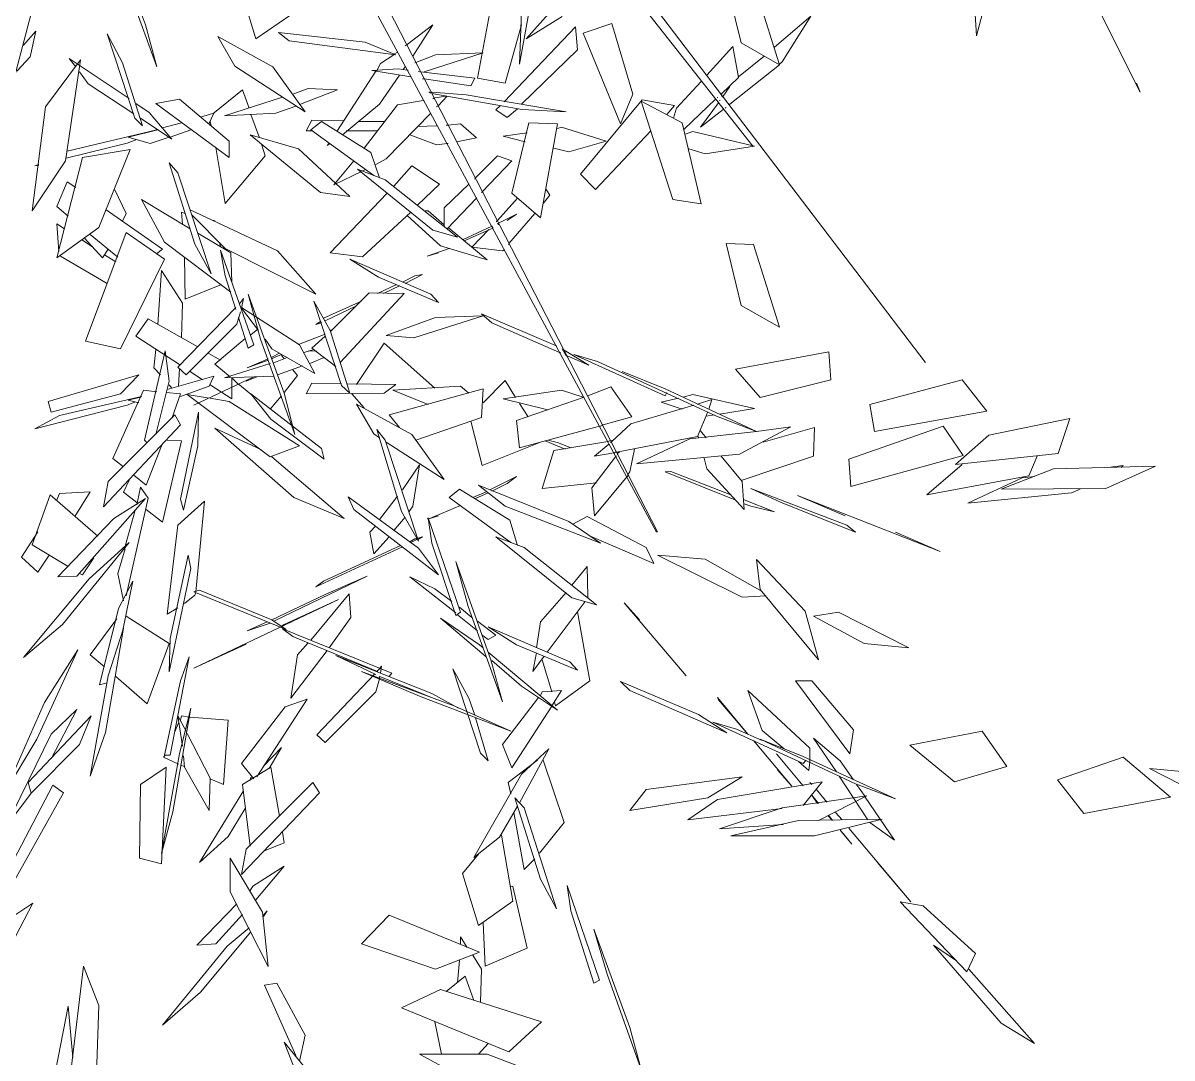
# Model space of a CAD drawing. Header units: metres. Extents: x 42 to 199, y -121 to 268.
# Drawn here: x 92.383 to 92.888, y -51.677 to -51.223 of the extents above; entities that cross this region are included whole.
import ezdxf

# ---------------------------------------------------------------- set-up
doc = ezdxf.new("R2010")
doc.units = ezdxf.units.M
doc.header["$LTSCALE"] = 0.3
doc.layers.get('0').update_dxf_attribs({"color": 8})
doc.layers.add('A-LANDSCAPE', color=8, linetype='Continuous', lineweight=5)
doc.layers.add('DA HOUSE ARCH LAYOUT', color=8, linetype='Continuous', lineweight=9)

# ---------------------------------------------------------------- blocks, each defined once
blk = doc.blocks.new('02PTRX29')
at = {"color": 8, "linetype": 'Continuous', "transparency": 33554572}
for p, q in [((-0.16889, -0.31994), (-0.08179, -0.1508)), ((-0.07704, -0.15016), (-0.1687, -0.32006)), ((-0.23132, -0.20115), (-0.23246, -0.22113)), ((-0.0668, -0.21898), (-0.05958, -0.19937)), ((-0.16116, -0.20596), (-0.22221, -0.28616)), ((-0.15978, -0.20747), (-0.18786, -0.24315)), ((-0.1427, -0.22177), (-0.15655, -0.20621)), ((-0.13302, -0.22961), (-0.1372, -0.20734)), ((-0.06224, -0.20836), (-0.06907, -0.22733)), ((-0.23246, -0.22113), (-0.23549, -0.20975)), ((-0.19318, -0.22695), (-0.18805, -0.21038)), ((-0.18255, -0.21013), (-0.18559, -0.22253)), ((-0.08881, -0.22177), (-0.08577, -0.21152)), ((-0.26509, -0.23239), (-0.25637, -0.21506)), ((-0.14384, -0.21329), (-0.14137, -0.22683)), ((-0.19944, -0.21721), (-0.19223, -0.22341)), ((-0.19944, -0.21721), (-0.19374, -0.22632)), ((-0.14991, -0.21734), (-0.1427, -0.22177)), ((-0.14137, -0.22683), (-0.14175, -0.21633)), ((-0.09583, -0.21696), (-0.08881, -0.22177)), ((-0.04402, -0.21671), (-0.04061, -0.22986)), ((-0.16395, -0.23277), (-0.15978, -0.21873)), ((-0.15978, -0.21873), (-0.15409, -0.22063)), ((-0.15257, -0.21936), (-0.15295, -0.22392)), ((-0.13834, -0.23429), (-0.15257, -0.21936)), ((-0.13852, -0.23062), (-0.14175, -0.21898)), ((-0.1241, -0.21898), (-0.11898, -0.2229)), ((-0.12012, -0.22518), (-0.1241, -0.21898)), ((-0.06907, -0.22733), (-0.0668, -0.21898)), ((-0.15409, -0.22063), (-0.16149, -0.23872)), ((-0.1167, -0.22493), (-0.09545, -0.22215)), ((-0.11063, -0.2224), (-0.09336, -0.2205)), ((-0.09336, -0.2205), (-0.09545, -0.22215)), ((-0.09222, -0.22733), (-0.08122, -0.22126)), ((-0.08463, -0.22721), (-0.08122, -0.22126)), ((-0.06471, -0.23758), (-0.05921, -0.22075)), ((-0.06224, -0.22657), (-0.05921, -0.22075)), ((-0.04251, -0.22303), (-0.04497, -0.22025)), ((-0.04497, -0.22025), (-0.04383, -0.22531)), ((-0.18559, -0.22253), (-0.19318, -0.22695)), ((-0.18388, -0.22328), (-0.18502, -0.22948)), ((-0.17875, -0.22898), (-0.18388, -0.22328)), ((-0.15295, -0.22392), (-0.14175, -0.2348)), ((-0.11898, -0.2229), (-0.11879, -0.22303)), ((-0.11879, -0.22303), (-0.1186, -0.22316)), ((-0.11708, -0.2243), (-0.11708, -0.2243)), ((-0.11708, -0.2243), (-0.11708, -0.22442)), ((-0.11708, -0.22442), (-0.11632, -0.2248)), ((-0.1167, -0.22493), (-0.11063, -0.2224)), ((-0.19374, -0.22632), (-0.19318, -0.22683)), ((-0.18502, -0.22936), (-0.19014, -0.22518)), ((-0.1224, -0.22834), (-0.13416, -0.22455)), ((-0.13416, -0.22455), (-0.12467, -0.22493)), ((-0.12467, -0.22493), (-0.12069, -0.22645)), ((-0.12069, -0.22645), (-0.1205, -0.22657)), ((-0.1205, -0.22657), (-0.1205, -0.22657)), ((-0.11993, -0.22543), (-0.11993, -0.22543)), ((-0.11632, -0.2248), (-0.11632, -0.22493)), ((-0.11632, -0.22493), (-0.11367, -0.2267)), ((-0.11367, -0.2267), (-0.11291, -0.22809)), ((-0.06623, -0.2391), (-0.06224, -0.22657)), ((-0.05161, -0.22569), (-0.06357, -0.23366)), ((-0.04687, -0.2353), (-0.05389, -0.22594)), ((-0.05086, -0.24606), (-0.05389, -0.22594)), ((-0.05161, -0.22569), (-0.05294, -0.22733)), ((-0.04118, -0.22822), (-0.04383, -0.22531)), ((-0.19318, -0.22683), (-0.19318, -0.22695)), ((-0.19318, -0.22695), (-0.18331, -0.2348)), ((-0.17875, -0.2291), (-0.17875, -0.22898)), ((-0.12164, -0.22834), (-0.13245, -0.22961)), ((-0.12145, -0.22834), (-0.12126, -0.22822)), ((-0.11196, -0.22809), (-0.11974, -0.22936)), ((-0.11917, -0.22797), (-0.11917, -0.22797)), ((-0.11917, -0.22797), (-0.11898, -0.22797)), ((-0.11898, -0.22797), (-0.11727, -0.22771)), ((-0.11879, -0.22721), (-0.11879, -0.22721)), ((-0.11822, -0.22784), (-0.1186, -0.22733)), ((-0.11348, -0.2348), (-0.11746, -0.22898)), ((-0.11727, -0.22771), (-0.11196, -0.22809)), ((-0.11291, -0.22809), (-0.11272, -0.22822)), ((-0.11272, -0.22822), (-0.10494, -0.24024)), ((-0.08463, -0.22721), (-0.09868, -0.23631)), ((-0.09868, -0.23631), (-0.09222, -0.22733)), ((-0.0537, -0.22834), (-0.05541, -0.23075)), ((-0.26509, -0.23239), (-0.26434, -0.23062)), ((-0.18502, -0.22948), (-0.1816, -0.23277)), ((-0.18198, -0.23315), (-0.18331, -0.23125)), ((-0.17875, -0.2291), (-0.17875, -0.2291)), ((-0.17799, -0.22986), (-0.17799, -0.22986)), ((-0.17268, -0.23556), (-0.17762, -0.23024)), ((-0.13852, -0.23062), (-0.13302, -0.22961)), ((-0.13245, -0.22961), (-0.13169, -0.23113)), ((-0.13169, -0.23113), (-0.1224, -0.22974)), ((-0.1224, -0.22974), (-0.12221, -0.22974)), ((-0.12221, -0.22974), (-0.12202, -0.22974)), ((-0.11993, -0.22936), (-0.11993, -0.22936)), ((-0.06452, -0.23669), (-0.05541, -0.23075)), ((-0.18198, -0.23328), (-0.18198, -0.23315)), ((-0.18179, -0.23328), (-0.18198, -0.23328)), ((-0.1816, -0.2329), (-0.18179, -0.23328)), ((-0.1816, -0.23277), (-0.1816, -0.2329)), ((-0.18084, -0.23353), (-0.18084, -0.2334)), ((-0.16149, -0.23872), (-0.16395, -0.23277)), ((-0.13074, -0.2329), (-0.15067, -0.23631)), ((-0.14194, -0.23581), (-0.12391, -0.23265)), ((-0.12391, -0.23239), (-0.13074, -0.2329)), ((-0.12695, -0.23315), (-0.12524, -0.23505)), ((-0.12676, -0.23315), (-0.12448, -0.23353)), ((-0.12391, -0.23265), (-0.12391, -0.23239)), ((-0.12372, -0.23252), (-0.12353, -0.23252)), ((-0.12353, -0.23252), (-0.12353, -0.23239)), ((-0.12353, -0.23239), (-0.12334, -0.23239)), ((-0.10513, -0.23189), (-0.09924, -0.23163)), ((-0.09773, -0.2348), (-0.10513, -0.23189)), ((-0.09924, -0.23163), (-0.09621, -0.23277)), ((-0.09412, -0.2334), (-0.08255, -0.23707)), ((-0.08615, -0.23189), (-0.08748, -0.23556)), ((-0.08027, -0.23669), (-0.08615, -0.23189)), ((-0.18331, -0.2348), (-0.18312, -0.23492)), ((-0.18312, -0.23492), (-0.18312, -0.23492)), ((-0.18255, -0.23543), (-0.18236, -0.23556)), ((-0.18198, -0.23581), (-0.17743, -0.23935)), ((-0.18141, -0.23404), (-0.18122, -0.23404)), ((-0.18103, -0.23454), (-0.17743, -0.23935)), ((-0.18046, -0.23378), (-0.1742, -0.23973)), ((-0.17382, -0.23847), (-0.16566, -0.23416)), ((-0.17211, -0.23758), (-0.17268, -0.23556)), ((-0.1723, -0.23505), (-0.16585, -0.23391)), ((-0.17078, -0.23682), (-0.1723, -0.23505)), ((-0.16566, -0.23416), (-0.17192, -0.25377)), ((-0.16585, -0.23391), (-0.15352, -0.24871)), ((-0.14194, -0.23581), (-0.15067, -0.23631)), ((-0.14099, -0.23568), (-0.1389, -0.23745)), ((-0.13663, -0.23593), (-0.13758, -0.23505)), ((-0.12486, -0.2353), (-0.12505, -0.23518)), ((-0.1241, -0.23366), (-0.12429, -0.23366)), ((-0.12221, -0.23404), (-0.1224, -0.23404)), ((-0.1224, -0.23404), (-0.1224, -0.23404)), ((-0.11708, -0.23492), (-0.12221, -0.23404)), ((-0.11044, -0.24353), (-0.11708, -0.23492)), ((-0.10608, -0.24087), (-0.11348, -0.2348)), ((-0.09279, -0.23657), (-0.09678, -0.23518)), ((-0.08349, -0.24213), (-0.07363, -0.23378)), ((-0.06888, -0.23467), (-0.08349, -0.24542)), ((-0.07363, -0.23378), (-0.06888, -0.23467)), ((-0.0649, -0.23467), (-0.06755, -0.23644)), ((-0.04687, -0.2353), (-0.04421, -0.25605)), ((-0.1389, -0.23745), (-0.13663, -0.23593)), ((-0.12372, -0.23657), (-0.1148, -0.24568)), ((-0.12372, -0.23657), (-0.12372, -0.23657)), ((-0.1, -0.23796), (-0.10646, -0.23809)), ((-0.09886, -0.24011), (-0.1, -0.23796)), ((-0.08255, -0.23707), (-0.09279, -0.23657)), ((-0.08786, -0.23682), (-0.08957, -0.2415)), ((-0.08046, -0.23657), (-0.07951, -0.23859)), ((-0.08046, -0.23657), (-0.0778, -0.23733)), ((-0.06755, -0.23644), (-0.07211, -0.24175)), ((-0.07211, -0.24175), (-0.06585, -0.23758)), ((-0.06471, -0.23758), (-0.06623, -0.2391)), ((-0.17591, -0.24024), (-0.18824, -0.24315)), ((-0.17382, -0.23847), (-0.17762, -0.25466)), ((-0.17591, -0.24024), (-0.17439, -0.24074)), ((-0.15655, -0.25175), (-0.16756, -0.24011)), ((-0.15864, -0.24213), (-0.14972, -0.23935)), ((-0.14972, -0.23935), (-0.14896, -0.2396)), ((-0.14896, -0.23872), (-0.14327, -0.23847)), ((-0.14555, -0.25744), (-0.14896, -0.23872)), ((-0.13985, -0.25251), (-0.14327, -0.23847)), ((-0.14289, -0.24049), (-0.13815, -0.24112)), ((-0.13283, -0.2415), (-0.12961, -0.23872)), ((-0.12961, -0.23872), (-0.12714, -0.23897)), ((-0.12714, -0.23897), (-0.12695, -0.23897)), ((-0.12695, -0.23897), (-0.12676, -0.23897)), ((-0.12505, -0.2391), (-0.12505, -0.2391)), ((-0.12505, -0.2391), (-0.12486, -0.2391)), ((-0.12486, -0.2391), (-0.12107, -0.23922)), ((-0.11462, -0.23821), (-0.1093, -0.23821)), ((-0.10683, -0.24011), (-0.1131, -0.24011)), ((-0.11234, -0.24897), (-0.09981, -0.23986)), ((-0.1019, -0.23821), (-0.11177, -0.24441)), ((-0.10494, -0.24011), (-0.10494, -0.24011)), ((-0.09981, -0.23986), (-0.1019, -0.23821)), ((-0.10019, -0.24011), (-0.09886, -0.24011)), ((-0.07989, -0.2391), (-0.0797, -0.23821)), ((-0.07951, -0.23859), (-0.07951, -0.23872)), ((-0.0759, -0.23986), (-0.07173, -0.24137)), ((-0.07021, -0.23948), (-0.07401, -0.23847)), ((-0.06338, -0.24137), (-0.06926, -0.23986)), ((-0.06926, -0.23986), (-0.06907, -0.23986)), ((-0.06907, -0.23986), (-0.05124, -0.24416)), ((-0.06888, -0.23986), (-0.06907, -0.23986)), ((-0.15124, -0.24428), (-0.15864, -0.24213)), ((-0.13815, -0.24112), (-0.14251, -0.24226)), ((-0.13283, -0.2415), (-0.12885, -0.24226)), ((-0.12866, -0.24226), (-0.12866, -0.24226)), ((-0.12695, -0.24264), (-0.12714, -0.24264)), ((-0.12486, -0.24289), (-0.12695, -0.24264)), ((-0.11955, -0.24087), (-0.12486, -0.24289)), ((-0.10361, -0.24264), (-0.10304, -0.24302)), ((-0.10304, -0.24302), (-0.10342, -0.24251)), ((-0.08767, -0.24087), (-0.10171, -0.25238)), ((-0.09735, -0.24365), (-0.08767, -0.24087)), ((-0.08995, -0.24277), (-0.09071, -0.24504)), ((-0.08349, -0.24213), (-0.08349, -0.24542)), ((-0.07173, -0.24137), (-0.07154, -0.24137)), ((-0.07154, -0.24137), (-0.06774, -0.24264)), ((-0.06774, -0.24264), (-0.06338, -0.24137)), ((-0.0649, -0.24188), (-0.06319, -0.24251)), ((-0.05105, -0.24555), (-0.06319, -0.24251)), ((-0.18824, -0.24315), (-0.17837, -0.24466)), ((-0.17837, -0.24466), (-0.17515, -0.24365)), ((-0.1482, -0.24353), (-0.15124, -0.24428)), ((-0.13701, -0.24504), (-0.13985, -0.24606)), ((-0.13701, -0.24504), (-0.13264, -0.24947)), ((-0.11177, -0.24441), (-0.11348, -0.24947)), ((-0.10759, -0.25314), (-0.09735, -0.24365)), ((-0.09071, -0.24504), (-0.08274, -0.25453)), ((-0.08274, -0.25453), (-0.08084, -0.2434)), ((-0.06376, -0.24378), (-0.05427, -0.24542)), ((-0.06376, -0.24378), (-0.0575, -0.25934)), ((-0.13397, -0.25225), (-0.13985, -0.24606)), ((-0.11993, -0.24707), (-0.12543, -0.25074)), ((-0.11993, -0.24707), (-0.11632, -0.25112)), ((-0.1148, -0.24568), (-0.11272, -0.24681)), ((-0.10437, -0.25086), (-0.10835, -0.24606)), ((-0.07666, -0.26263), (-0.07154, -0.24643)), ((-0.07154, -0.24643), (-0.07325, -0.24846)), ((-0.04915, -0.26541), (-0.05427, -0.24542)), ((-0.04421, -0.25605), (-0.05086, -0.24606)), ((-0.04554, -0.24681), (-0.04478, -0.24707)), ((-0.04554, -0.24694), (-0.04478, -0.24707)), ((-0.15352, -0.24871), (-0.15655, -0.25175)), ((-0.13245, -0.24972), (-0.13245, -0.2496)), ((-0.1241, -0.25984), (-0.10911, -0.2477)), ((-0.10911, -0.2477), (-0.11462, -0.24985)), ((-0.11063, -0.24783), (-0.11006, -0.24808)), ((-0.10987, -0.24821), (-0.10437, -0.25086)), ((-0.07325, -0.24846), (-0.07989, -0.26857)), ((-0.14668, -0.25175), (-0.14744, -0.25289)), ((-0.13131, -0.25074), (-0.13131, -0.25061)), ((-0.12638, -0.25542), (-0.13131, -0.25074)), ((-0.11462, -0.24985), (-0.12904, -0.26124)), ((-0.12107, -0.25491), (-0.12543, -0.25074)), ((-0.06072, -0.25187), (-0.063, -0.25656)), ((-0.05124, -0.25023), (-0.05294, -0.25137)), ((-0.04915, -0.25516), (-0.05124, -0.25023)), ((-0.17192, -0.25377), (-0.17762, -0.25466)), ((-0.14744, -0.25289), (-0.14612, -0.25453)), ((-0.13985, -0.25251), (-0.14555, -0.25744)), ((-0.13701, -0.25795), (-0.14099, -0.25352)), ((-0.13397, -0.25238), (-0.13397, -0.25225)), ((-0.13378, -0.25238), (-0.13397, -0.25238)), ((-0.13283, -0.25352), (-0.13283, -0.25339)), ((-0.13283, -0.25339), (-0.13283, -0.25339)), ((-0.12695, -0.25959), (-0.13283, -0.25352)), ((-0.11499, -0.25251), (-0.10361, -0.2644)), ((-0.10171, -0.25238), (-0.10759, -0.25314)), ((-0.06604, -0.25377), (-0.07571, -0.25959)), ((-0.07059, -0.26225), (-0.06604, -0.25377)), ((-0.12638, -0.25542), (-0.12638, -0.25921)), ((-0.12638, -0.25883), (-0.12315, -0.25605)), ((-0.12315, -0.25605), (-0.12258, -0.25605)), ((-0.11006, -0.26516), (-0.11974, -0.2563)), ((-0.09317, -0.26402), (-0.07571, -0.2558)), ((-0.07477, -0.25656), (-0.07401, -0.2563)), ((-0.07401, -0.2563), (-0.0742, -0.25871)), ((-0.05902, -0.2558), (-0.07021, -0.26364)), ((-0.05142, -0.25706), (-0.04915, -0.25516)), ((-0.14441, -0.25656), (-0.13928, -0.2625)), ((-0.1372, -0.25845), (-0.1408, -0.25668)), ((-0.1408, -0.25668), (-0.1389, -0.25795)), ((-0.13701, -0.25858), (-0.1372, -0.25845)), ((-0.1372, -0.25883), (-0.1372, -0.25858)), ((-0.1372, -0.25858), (-0.13701, -0.25858)), ((-0.13682, -0.25807), (-0.13701, -0.25795)), ((-0.13682, -0.2582), (-0.13682, -0.25807)), ((-0.11898, -0.25694), (-0.12562, -0.26301)), ((-0.07609, -0.25681), (-0.08274, -0.26351)), ((-0.08065, -0.25807), (-0.08046, -0.25795)), ((-0.08046, -0.25795), (-0.08027, -0.25795)), ((-0.07609, -0.25694), (-0.07609, -0.25694)), ((-0.06224, -0.25807), (-0.063, -0.25656)), ((-0.04915, -0.25858), (-0.05067, -0.25959)), ((-0.04953, -0.26415), (-0.04915, -0.25858)), ((-0.1372, -0.25883), (-0.1372, -0.25883)), ((-0.13606, -0.25934), (-0.13587, -0.25909)), ((-0.13606, -0.25947), (-0.13606, -0.25934)), ((-0.13606, -0.25934), (-0.13606, -0.25934)), ((-0.13037, -0.262), (-0.13606, -0.25947)), ((-0.13587, -0.25909), (-0.13587, -0.25909)), ((-0.13587, -0.25909), (-0.13018, -0.26174)), ((-0.1353, -0.25972), (-0.13188, -0.26326)), ((-0.13492, -0.26579), (-0.12714, -0.25934)), ((-0.1241, -0.25984), (-0.12904, -0.26124)), ((-0.07723, -0.26048), (-0.08387, -0.2644)), ((-0.063, -0.26035), (-0.07059, -0.26566)), ((-0.05484, -0.28198), (-0.063, -0.26035)), ((-0.06129, -0.26528), (-0.05579, -0.26073)), ((-0.0575, -0.25934), (-0.04915, -0.26541)), ((-0.19318, -0.2792), (-0.18805, -0.26275)), ((-0.18805, -0.26275), (-0.18255, -0.2625)), ((-0.18255, -0.2625), (-0.18559, -0.2749)), ((-0.13928, -0.26263), (-0.13909, -0.26275)), ((-0.13796, -0.26402), (-0.13188, -0.26326)), ((-0.12562, -0.26301), (-0.13492, -0.26579)), ((-0.08387, -0.27224), (-0.07059, -0.26225)), ((-0.08179, -0.26313), (-0.0816, -0.26225)), ((-0.07666, -0.26263), (-0.07989, -0.26857)), ((-0.05826, -0.26541), (-0.05465, -0.26149)), ((-0.05427, -0.26187), (-0.05636, -0.26326)), ((-0.13834, -0.26364), (-0.13834, -0.26364)), ((-0.13834, -0.26364), (-0.13834, -0.26377)), ((-0.13834, -0.26377), (-0.13796, -0.26402)), ((-0.12296, -0.26503), (-0.12733, -0.26351)), ((-0.12524, -0.2644), (-0.12296, -0.26503)), ((-0.10759, -0.26566), (-0.12372, -0.27262)), ((-0.11329, -0.26921), (-0.10759, -0.26566)), ((-0.10361, -0.2644), (-0.11006, -0.26516)), ((-0.08274, -0.26351), (-0.10076, -0.27262)), ((-0.10076, -0.27262), (-0.09317, -0.26402)), ((-0.08179, -0.26389), (-0.08843, -0.28274)), ((-0.08387, -0.2644), (-0.08406, -0.27022)), ((-0.08274, -0.26895), (-0.08179, -0.26389)), ((-0.07458, -0.26516), (-0.07477, -0.27363)), ((-0.07059, -0.26566), (-0.06186, -0.2835)), ((-0.07021, -0.26364), (-0.06907, -0.26453)), ((-0.06091, -0.26617), (-0.05864, -0.26478)), ((-0.05826, -0.26541), (-0.05939, -0.26364)), ((-0.05921, -0.27047), (-0.04991, -0.26503)), ((-0.0742, -0.27439), (-0.07002, -0.26794)), ((-0.07002, -0.26794), (-0.06926, -0.27869)), ((-0.12524, -0.27427), (-0.11329, -0.26921)), ((-0.1205, -0.26895), (-0.12202, -0.2687)), ((-0.12202, -0.2687), (-0.1186, -0.27047)), ((-0.11803, -0.27022), (-0.1205, -0.26895)), ((-0.08482, -0.27566), (-0.08274, -0.26895)), ((-0.11139, -0.27237), (-0.11841, -0.2725)), ((-0.11841, -0.2725), (-0.1057, -0.28616)), ((-0.11424, -0.2725), (-0.11746, -0.27098)), ((-0.1131, -0.2725), (-0.11689, -0.27072)), ((-0.1038, -0.27996), (-0.11139, -0.27237)), ((-0.07477, -0.27363), (-0.08198, -0.27072)), ((-0.12524, -0.27427), (-0.12372, -0.27262)), ((-0.10228, -0.27743), (-0.10987, -0.27401)), ((-0.10038, -0.27401), (-0.10589, -0.29084)), ((-0.10361, -0.27983), (-0.10038, -0.27401)), ((-0.08729, -0.27262), (-0.0945, -0.29236)), ((-0.08976, -0.2816), (-0.08729, -0.27262)), ((-0.08634, -0.27351), (-0.08596, -0.27541)), ((-0.08558, -0.27452), (-0.08634, -0.27351)), ((-0.07401, -0.28135), (-0.0742, -0.27439)), ((-0.18559, -0.2749), (-0.19318, -0.2792)), ((-0.13378, -0.27654), (-0.14858, -0.28287)), ((-0.13587, -0.27831), (-0.13378, -0.27654)), ((-0.12031, -0.28135), (-0.13416, -0.27692)), ((-0.13416, -0.27692), (-0.12467, -0.2773)), ((-0.10873, -0.27503), (-0.10266, -0.27794)), ((-0.09754, -0.28274), (-0.08596, -0.27528)), ((-0.08596, -0.27541), (-0.08938, -0.27983)), ((-0.08501, -0.27857), (-0.08577, -0.27616)), ((-0.08482, -0.27528), (-0.07325, -0.28717)), ((-0.14934, -0.28426), (-0.13587, -0.27831)), ((-0.12467, -0.2773), (-0.1148, -0.28084)), ((-0.10228, -0.27756), (-0.10228, -0.27743)), ((-0.1019, -0.27831), (-0.10171, -0.27806)), ((-0.10076, -0.27869), (-0.1019, -0.27831)), ((-0.10171, -0.27806), (-0.10076, -0.27869)), ((-0.08729, -0.28337), (-0.08539, -0.2773)), ((-0.07496, -0.28869), (-0.08501, -0.27857)), ((-0.07723, -0.28312), (-0.06736, -0.27756)), ((-0.06736, -0.27756), (-0.0649, -0.28097)), ((-0.1148, -0.28084), (-0.12031, -0.28135)), ((-0.10759, -0.29236), (-0.10361, -0.27983)), ((-0.10361, -0.27983), (-0.10418, -0.27958)), ((-0.10266, -0.28059), (-0.09735, -0.28262)), ((-0.10266, -0.28097), (-0.1, -0.28337)), ((-0.09659, -0.30058), (-0.08976, -0.2816)), ((-0.09203, -0.2835), (-0.09071, -0.2816)), ((-0.08919, -0.27958), (-0.08786, -0.28072)), ((-0.08672, -0.28148), (-0.08065, -0.28654)), ((-0.0649, -0.28097), (-0.07382, -0.28679)), ((-0.15029, -0.28375), (-0.15522, -0.28679)), ((-0.15067, -0.28489), (-0.14991, -0.2835)), ((-0.14858, -0.28287), (-0.14877, -0.28287)), ((-0.14877, -0.28287), (-0.14877, -0.28287)), ((-0.12448, -0.29134), (-0.11443, -0.28236)), ((-0.11443, -0.28236), (-0.10892, -0.29059)), ((-0.1, -0.28337), (-0.10475, -0.28704)), ((-0.09924, -0.28388), (-0.10095, -0.28401)), ((-0.09754, -0.28274), (-0.10057, -0.28844)), ((-0.09203, -0.2835), (-0.10057, -0.28844)), ((-0.09849, -0.28426), (-0.10038, -0.28363)), ((-0.08843, -0.28274), (-0.08729, -0.28337)), ((-0.07078, -0.28388), (-0.07154, -0.28995)), ((-0.06661, -0.30172), (-0.07078, -0.28388)), ((-0.06888, -0.28363), (-0.0685, -0.2873)), ((-0.06186, -0.2835), (-0.05484, -0.28198)), ((-0.22221, -0.28616), (-0.22221, -0.28628)), ((-0.20342, -0.2897), (-0.20304, -0.28413)), ((-0.20304, -0.28413), (-0.18445, -0.28755)), ((-0.15693, -0.28603), (-0.18065, -0.29691)), ((-0.15219, -0.28464), (-0.1704, -0.29286)), ((-0.15693, -0.28603), (-0.15219, -0.28464)), ((-0.15522, -0.28679), (-0.15086, -0.28489)), ((-0.15086, -0.28489), (-0.15067, -0.28489)), ((-0.14953, -0.28426), (-0.14953, -0.28439)), ((-0.14953, -0.28439), (-0.14934, -0.28426)), ((-0.09962, -0.28641), (-0.10247, -0.28527)), ((-0.09241, -0.28628), (-0.09507, -0.28527)), ((-0.0945, -0.28553), (-0.09393, -0.28477)), ((-0.09222, -0.2854), (-0.09393, -0.28464)), ((-0.09355, -0.28439), (-0.09203, -0.28515)), ((-0.09203, -0.28553), (-0.09222, -0.2854)), ((-0.0871, -0.2873), (-0.09127, -0.28553)), ((-0.0871, -0.2873), (-0.09127, -0.28578)), ((-0.08179, -0.28578), (-0.07932, -0.28439)), ((-0.18445, -0.28755), (-0.18938, -0.29324)), ((-0.1704, -0.29147), (-0.16187, -0.28806)), ((-0.09811, -0.28692), (-0.09317, -0.28869)), ((-0.09621, -0.28768), (-0.09716, -0.28881)), ((-0.08255, -0.28932), (-0.09165, -0.28641)), ((-0.08065, -0.28654), (-0.08368, -0.28907)), ((-0.07571, -0.28806), (-0.07818, -0.2897)), ((-0.07325, -0.28717), (-0.07496, -0.28869)), ((-0.07363, -0.28666), (-0.07363, -0.28692)), ((-0.07344, -0.29097), (-0.07363, -0.28742)), ((-0.06983, -0.28869), (-0.0685, -0.2873)), ((-0.22961, -0.2897), (-0.23454, -0.2959)), ((-0.2112, -0.29463), (-0.22961, -0.2897)), ((-0.18938, -0.29324), (-0.20342, -0.2897)), ((-0.14061, -0.29324), (-0.13852, -0.28983)), ((-0.13416, -0.29425), (-0.13852, -0.28983)), ((-0.10702, -0.29046), (-0.1167, -0.29059)), ((-0.1167, -0.29059), (-0.11443, -0.29236)), ((-0.10589, -0.29084), (-0.10759, -0.29236)), ((-0.1, -0.29033), (-0.10589, -0.29046)), ((-0.09886, -0.29248), (-0.1, -0.29033)), ((-0.0945, -0.29223), (-0.09716, -0.28881)), ((-0.09241, -0.28894), (-0.08255, -0.28932)), ((-0.08691, -0.28995), (-0.089, -0.28907)), ((-0.07647, -0.29476), (-0.08843, -0.28907)), ((-0.08558, -0.29071), (-0.08824, -0.29286)), ((-0.08539, -0.29059), (-0.08558, -0.29071)), ((-0.08406, -0.28932), (-0.08539, -0.29059)), ((-0.08406, -0.2935), (-0.08406, -0.28945)), ((-0.0797, -0.29071), (-0.08406, -0.2935)), ((-0.07116, -0.2916), (-0.08046, -0.28894)), ((-0.08046, -0.28894), (-0.07951, -0.29097)), ((-0.07154, -0.29071), (-0.07211, -0.29134)), ((-0.07154, -0.28995), (-0.06888, -0.30058)), ((-0.06547, -0.28869), (-0.06186, -0.29248)), ((-0.04744, -0.294), (-0.06547, -0.28869)), ((-0.18862, -0.29995), (-0.1704, -0.29147)), ((-0.17591, -0.29261), (-0.18824, -0.29539)), ((-0.17401, -0.29312), (-0.17591, -0.29261)), ((-0.17078, -0.29223), (-0.1704, -0.29286)), ((-0.16376, -0.29704), (-0.15959, -0.29109)), ((-0.15959, -0.29109), (-0.15503, -0.29286)), ((-0.15503, -0.29286), (-0.15484, -0.29286)), ((-0.15484, -0.29286), (-0.15484, -0.29286)), ((-0.1408, -0.2978), (-0.15427, -0.29312)), ((-0.15409, -0.29312), (-0.15427, -0.29312)), ((-0.15427, -0.29312), (-0.15427, -0.29312)), ((-0.14972, -0.29172), (-0.15409, -0.29312)), ((-0.13815, -0.2935), (-0.14972, -0.29172)), ((-0.11537, -0.29666), (-0.13416, -0.29147)), ((-0.13416, -0.29147), (-0.13378, -0.29716)), ((-0.13131, -0.29236), (-0.12961, -0.29097)), ((-0.11613, -0.29172), (-0.12961, -0.29097)), ((-0.12315, -0.29463), (-0.11613, -0.29172)), ((-0.11443, -0.29236), (-0.09886, -0.29248)), ((-0.10797, -0.29248), (-0.11044, -0.29527)), ((-0.08786, -0.29248), (-0.1019, -0.30336)), ((-0.0945, -0.29236), (-0.09659, -0.30058)), ((-0.09393, -0.29286), (-0.09165, -0.29552)), ((-0.09184, -0.29754), (-0.08786, -0.29248)), ((-0.09165, -0.30501), (-0.07514, -0.29261)), ((-0.07951, -0.29097), (-0.07382, -0.29299)), ((-0.07951, -0.29337), (-0.07514, -0.29261)), ((-0.07382, -0.29248), (-0.07097, -0.29223)), ((-0.07382, -0.29248), (-0.07211, -0.29742)), ((-0.06907, -0.2921), (-0.06642, -0.29172)), ((-0.06642, -0.29172), (-0.06034, -0.30539)), ((-0.04972, -0.29678), (-0.06604, -0.29299)), ((-0.06604, -0.29299), (-0.06585, -0.29312)), ((-0.06585, -0.29312), (-0.06338, -0.29375)), ((-0.06186, -0.29248), (-0.04801, -0.29615)), ((-0.21215, -0.29995), (-0.2112, -0.29463)), ((-0.18824, -0.29539), (-0.18122, -0.29653)), ((-0.17913, -0.29552), (-0.1797, -0.29362)), ((-0.17686, -0.29451), (-0.1797, -0.29362)), ((-0.1761, -0.29476), (-0.16357, -0.29843)), ((-0.17382, -0.29552), (-0.16965, -0.29413)), ((-0.16965, -0.29413), (-0.17306, -0.29337)), ((-0.14706, -0.29565), (-0.13815, -0.2935)), ((-0.14137, -0.29438), (-0.14308, -0.29704)), ((-0.11993, -0.30058), (-0.10892, -0.29451)), ((-0.10892, -0.29451), (-0.11234, -0.30045)), ((-0.08349, -0.294), (-0.09754, -0.30286)), ((-0.08349, -0.294), (-0.0797, -0.29337)), ((-0.06338, -0.29375), (-0.06547, -0.29425)), ((-0.06471, -0.29413), (-0.06319, -0.29476)), ((-0.06319, -0.29476), (-0.04478, -0.29944)), ((-0.04801, -0.29615), (-0.04744, -0.294)), ((-0.25105, -0.29742), (-0.24878, -0.30438)), ((-0.23492, -0.30071), (-0.25105, -0.29742)), ((-0.23454, -0.2959), (-0.21215, -0.29995)), ((-0.18065, -0.29691), (-0.18862, -0.29995)), ((-0.18027, -0.29666), (-0.17856, -0.29691)), ((-0.17686, -0.30096), (-0.17894, -0.29603)), ((-0.15807, -0.29868), (-0.16376, -0.29704)), ((-0.12069, -0.30172), (-0.13378, -0.29716)), ((-0.11537, -0.29666), (-0.11746, -0.29919)), ((-0.10247, -0.30551), (-0.09184, -0.29754)), ((-0.07382, -0.31348), (-0.07742, -0.29615)), ((-0.07742, -0.29615), (-0.07723, -0.30286)), ((-0.07268, -0.29666), (-0.07382, -0.29868)), ((-0.07268, -0.29666), (-0.05939, -0.30994)), ((-0.04972, -0.29678), (-0.04478, -0.29944)), ((-0.22581, -0.29894), (-0.2298, -0.30475)), ((-0.20703, -0.30551), (-0.22581, -0.29894)), ((-0.2002, -0.29919), (-0.20001, -0.30488)), ((-0.18995, -0.3021), (-0.2002, -0.29919)), ((-0.18521, -0.3045), (-0.19545, -0.29906)), ((-0.19545, -0.29906), (-0.18862, -0.29995)), ((-0.18862, -0.29995), (-0.17534, -0.30147)), ((-0.17743, -0.29982), (-0.17856, -0.30121)), ((-0.16357, -0.29843), (-0.15978, -0.30197)), ((-0.15788, -0.29868), (-0.15807, -0.29868)), ((-0.15788, -0.29881), (-0.15788, -0.29868)), ((-0.1575, -0.29894), (-0.15788, -0.29881)), ((-0.15731, -0.29894), (-0.1575, -0.29894)), ((-0.14137, -0.30324), (-0.15731, -0.29894)), ((-0.1408, -0.2978), (-0.14137, -0.30324)), ((-0.13169, -0.29792), (-0.13397, -0.30678)), ((-0.11291, -0.29957), (-0.11784, -0.31589)), ((-0.11291, -0.29957), (-0.11462, -0.30172)), ((-0.0964, -0.3131), (-0.08065, -0.29931)), ((-0.08065, -0.29931), (-0.08995, -0.30362)), ((-0.05845, -0.315), (-0.07382, -0.29868)), ((-0.22828, -0.30653), (-0.23492, -0.30071)), ((-0.17705, -0.30134), (-0.17705, -0.30096)), ((-0.16073, -0.30412), (-0.17686, -0.30096)), ((-0.17534, -0.30147), (-0.16471, -0.3064)), ((-0.15959, -0.30184), (-0.15997, -0.30172)), ((-0.15978, -0.30197), (-0.15959, -0.30184)), ((-0.1594, -0.30184), (-0.15959, -0.30184)), ((-0.15959, -0.30222), (-0.15959, -0.3021)), ((-0.15902, -0.30197), (-0.1594, -0.30184)), ((-0.1482, -0.30374), (-0.15902, -0.30197)), ((-0.15902, -0.30197), (-0.15902, -0.30197)), ((-0.15162, -0.30324), (-0.14915, -0.30222)), ((-0.14649, -0.30184), (-0.15048, -0.30349)), ((-0.14915, -0.30222), (-0.14706, -0.30172)), ((-0.13397, -0.30678), (-0.14555, -0.3021)), ((-0.12638, -0.30956), (-0.11993, -0.30058)), ((-0.12638, -0.30956), (-0.1148, -0.3021)), ((-0.12126, -0.32183), (-0.11462, -0.30172)), ((-0.11234, -0.30045), (-0.11348, -0.30121)), ((-0.07116, -0.30172), (-0.07401, -0.30184)), ((-0.07401, -0.30184), (-0.07021, -0.31804)), ((-0.06718, -0.30222), (-0.06661, -0.30172)), ((-0.24878, -0.30438), (-0.22828, -0.30653)), ((-0.16471, -0.3064), (-0.18521, -0.3045)), ((-0.16338, -0.30804), (-0.16433, -0.30349)), ((-0.16092, -0.30438), (-0.1613, -0.304)), ((-0.16092, -0.3045), (-0.16092, -0.30438)), ((-0.16092, -0.30463), (-0.16092, -0.3045)), ((-0.16054, -0.30412), (-0.16073, -0.30412)), ((-0.16035, -0.30425), (-0.16054, -0.30412)), ((-0.16016, -0.30425), (-0.16035, -0.30425)), ((-0.15636, -0.30488), (-0.16016, -0.30425)), ((-0.15921, -0.30235), (-0.15921, -0.30248)), ((-0.15921, -0.30248), (-0.15636, -0.30488)), ((-0.1482, -0.30374), (-0.14593, -0.31133)), ((-0.1019, -0.30336), (-0.10247, -0.30551)), ((-0.09754, -0.30286), (-0.09165, -0.30501)), ((-0.07439, -0.31563), (-0.07723, -0.30286)), ((-0.06699, -0.3107), (-0.07002, -0.30286)), ((-0.26813, -0.30691), (-0.25826, -0.31133)), ((-0.24783, -0.30741), (-0.26813, -0.30691)), ((-0.25864, -0.30716), (-0.26168, -0.30678)), ((-0.26168, -0.30678), (-0.2613, -0.30716)), ((-0.24289, -0.3088), (-0.2446, -0.30488)), ((-0.2298, -0.30475), (-0.20741, -0.31095)), ((-0.22961, -0.30653), (-0.22259, -0.3126)), ((-0.20741, -0.31095), (-0.20703, -0.30551)), ((-0.18578, -0.30969), (-0.20001, -0.30488)), ((-0.18578, -0.30994), (-0.1816, -0.30488)), ((-0.17818, -0.30526), (-0.17875, -0.30741)), ((-0.16073, -0.30488), (-0.16054, -0.30488)), ((-0.16054, -0.30488), (-0.16054, -0.30501)), ((-0.16054, -0.30501), (-0.15579, -0.31121)), ((-0.11803, -0.31159), (-0.12145, -0.30665)), ((-0.12145, -0.30665), (-0.12012, -0.31488)), ((-0.09203, -0.30501), (-0.10646, -0.31728)), ((-0.06243, -0.30703), (-0.06034, -0.30539)), ((-0.23739, -0.31146), (-0.24783, -0.30741)), ((-0.24403, -0.30893), (-0.24156, -0.30918)), ((-0.22259, -0.3126), (-0.24289, -0.3088)), ((-0.24156, -0.30918), (-0.23075, -0.31424)), ((-0.17875, -0.30741), (-0.18615, -0.31551)), ((-0.1704, -0.30804), (-0.18464, -0.31374)), ((-0.1835, -0.3126), (-0.17154, -0.30792)), ((-0.1704, -0.30804), (-0.17154, -0.30792)), ((-0.163, -0.30855), (-0.16338, -0.30804)), ((-0.163, -0.3088), (-0.163, -0.30855)), ((-0.16281, -0.30893), (-0.163, -0.3088)), ((-0.15636, -0.31677), (-0.16281, -0.30893)), ((-0.16281, -0.30893), (-0.16281, -0.30893)), ((-0.13549, -0.31159), (-0.1408, -0.30893)), ((-0.1408, -0.30893), (-0.1389, -0.31032)), ((-0.06452, -0.30868), (-0.06699, -0.3107)), ((-0.25826, -0.31133), (-0.23739, -0.31146)), ((-0.25314, -0.31146), (-0.25143, -0.31222)), ((-0.20665, -0.31867), (-0.18748, -0.31133)), ((-0.18748, -0.31133), (-0.19356, -0.31412)), ((-0.18615, -0.31551), (-0.18578, -0.30994)), ((-0.14593, -0.31133), (-0.15674, -0.31019)), ((-0.15636, -0.31677), (-0.15579, -0.31121)), ((-0.13321, -0.3107), (-0.15124, -0.31791)), ((-0.12942, -0.31146), (-0.13947, -0.31766)), ((-0.1389, -0.31032), (-0.13587, -0.31184)), ((-0.13852, -0.31488), (-0.13321, -0.3107)), ((-0.12733, -0.3131), (-0.12942, -0.31146)), ((-0.06736, -0.31323), (-0.06585, -0.31108)), ((-0.06585, -0.31108), (-0.06509, -0.31462)), ((-0.06243, -0.31209), (-0.06357, -0.30969)), ((-0.05845, -0.315), (-0.05939, -0.30994)), ((-0.23075, -0.31424), (-0.25143, -0.31222)), ((-0.19678, -0.31272), (-0.22525, -0.32386)), ((-0.20627, -0.31677), (-0.19678, -0.31272)), ((-0.18615, -0.31361), (-0.19223, -0.31601)), ((-0.12733, -0.3131), (-0.13966, -0.32209)), ((-0.13511, -0.31222), (-0.13264, -0.31336)), ((-0.13207, -0.3131), (-0.13473, -0.31197)), ((-0.10721, -0.31298), (-0.12126, -0.32322)), ((-0.11348, -0.31753), (-0.11708, -0.31285)), ((-0.10721, -0.31298), (-0.10835, -0.31551)), ((-0.10646, -0.31728), (-0.0964, -0.3131)), ((-0.07382, -0.31348), (-0.07439, -0.31563)), ((-0.06736, -0.31323), (-0.063, -0.33271)), ((-0.0668, -0.31336), (-0.06053, -0.31728)), ((-0.05313, -0.32879), (-0.0668, -0.31336)), ((-0.06243, -0.31209), (-0.06509, -0.31412)), ((-0.04782, -0.3126), (-0.05731, -0.32082)), ((-0.05579, -0.31197), (-0.04972, -0.31234)), ((-0.05579, -0.31197), (-0.05275, -0.3169)), ((-0.04972, -0.31234), (-0.04915, -0.31361)), ((-0.04421, -0.32259), (-0.04782, -0.3126)), ((-0.19356, -0.31412), (-0.20836, -0.32006)), ((-0.19223, -0.31601), (-0.18748, -0.31488)), ((-0.18748, -0.31488), (-0.18615, -0.31437)), ((-0.1575, -0.32221), (-0.13852, -0.31488)), ((-0.12961, -0.31475), (-0.12334, -0.31741)), ((-0.12524, -0.32854), (-0.10835, -0.31551)), ((-0.11784, -0.31589), (-0.12126, -0.32183)), ((-0.12012, -0.31488), (-0.11936, -0.31589)), ((-0.07325, -0.31867), (-0.07856, -0.31386)), ((-0.07685, -0.33195), (-0.07856, -0.31386)), ((-0.06699, -0.31551), (-0.07021, -0.31804)), ((-0.06281, -0.32285), (-0.06471, -0.31589)), ((-0.16661, -0.3231), (-0.15484, -0.3169)), ((-0.15124, -0.31791), (-0.1575, -0.32221)), ((-0.152, -0.31842), (-0.15484, -0.3169)), ((-0.14099, -0.32272), (-0.13947, -0.31766)), ((-0.12961, -0.336), (-0.12315, -0.31715)), ((-0.12524, -0.31677), (-0.12334, -0.31741)), ((-0.12391, -0.32221), (-0.12315, -0.31715)), ((-0.12334, -0.31741), (-0.12296, -0.31741)), ((-0.1186, -0.31703), (-0.11632, -0.31968)), ((-0.06053, -0.31728), (-0.04934, -0.32892)), ((-0.22525, -0.32386), (-0.21633, -0.32006)), ((-0.20836, -0.32006), (-0.20665, -0.31867)), ((-0.1687, -0.31994), (-0.16889, -0.31994)), ((-0.1687, -0.32006), (-0.1687, -0.31994)), ((-0.11158, -0.32006), (-0.11272, -0.3188)), ((-0.11234, -0.32436), (-0.11158, -0.32006)), ((-0.07325, -0.31867), (-0.07116, -0.33638)), ((-0.04535, -0.31994), (-0.04213, -0.325)), ((-0.15522, -0.32069), (-0.16813, -0.32626)), ((-0.13663, -0.32095), (-0.15181, -0.33309)), ((-0.14232, -0.3231), (-0.13663, -0.32095)), ((-0.12391, -0.32221), (-0.12866, -0.33663)), ((-0.12107, -0.3212), (-0.12202, -0.32095)), ((-0.12202, -0.32095), (-0.12126, -0.32145)), ((-0.12126, -0.32145), (-0.12107, -0.32145)), ((-0.1205, -0.32133), (-0.12107, -0.32133)), ((-0.12107, -0.32145), (-0.11974, -0.32209)), ((-0.11955, -0.32196), (-0.1205, -0.32133)), ((-0.11974, -0.32209), (-0.11955, -0.32196)), ((-0.10228, -0.3298), (-0.11765, -0.32272)), ((-0.11537, -0.32095), (-0.11234, -0.32436)), ((-0.06357, -0.32209), (-0.0556, -0.3293)), ((-0.05029, -0.33841), (-0.06357, -0.32209)), ((-0.05142, -0.32689), (-0.04421, -0.32259)), ((-0.18578, -0.33297), (-0.16889, -0.32462)), ((-0.16889, -0.32462), (-0.17837, -0.32538)), ((-0.16813, -0.32626), (-0.16661, -0.3231)), ((-0.14232, -0.3231), (-0.15674, -0.33448)), ((-0.12126, -0.32322), (-0.12524, -0.32854)), ((-0.11803, -0.32297), (-0.10076, -0.33094)), ((-0.0759, -0.32727), (-0.07533, -0.32462)), ((-0.07533, -0.32462), (-0.07173, -0.34119)), ((-0.06281, -0.32335), (-0.06129, -0.32828)), ((-0.05655, -0.32512), (-0.05427, -0.32854)), ((-0.04763, -0.32462), (-0.04535, -0.32803)), ((-0.04213, -0.325), (-0.04535, -0.32803)), ((-0.1983, -0.33575), (-0.18862, -0.3255)), ((-0.17837, -0.32538), (-0.18976, -0.33183)), ((-0.18862, -0.3255), (-0.18938, -0.33145)), ((-0.15503, -0.33284), (-0.15484, -0.32689)), ((-0.15484, -0.32689), (-0.15181, -0.33056)), ((-0.12866, -0.32588), (-0.13568, -0.34549)), ((-0.13112, -0.33486), (-0.12866, -0.32588)), ((-0.07154, -0.34789), (-0.0759, -0.32727)), ((-0.12866, -0.33613), (-0.11955, -0.32892)), ((-0.12448, -0.33132), (-0.11955, -0.32892)), ((-0.10266, -0.33246), (-0.11101, -0.32879)), ((-0.11101, -0.32879), (-0.09241, -0.33777)), ((-0.10076, -0.33094), (-0.10228, -0.3298)), ((-0.06148, -0.33524), (-0.06433, -0.3298)), ((-0.06433, -0.3298), (-0.06224, -0.33992)), ((-0.06129, -0.32828), (-0.06243, -0.33372)), ((-0.0556, -0.3293), (-0.04251, -0.34498)), ((-0.05427, -0.32854), (-0.0537, -0.32828)), ((-0.04934, -0.32892), (-0.05313, -0.32879)), ((-0.18938, -0.33145), (-0.20096, -0.34549)), ((-0.15067, -0.33208), (-0.14555, -0.3379)), ((-0.12448, -0.33132), (-0.1279, -0.33385)), ((-0.09488, -0.33942), (-0.07647, -0.33195)), ((-0.07761, -0.33157), (-0.09203, -0.33752)), ((-0.07647, -0.33195), (-0.07761, -0.33157)), ((-0.07666, -0.33259), (-0.07685, -0.33208)), ((-0.19052, -0.33271), (-0.18578, -0.33297)), ((-0.16224, -0.3341), (-0.17458, -0.34865)), ((-0.16528, -0.33752), (-0.16224, -0.3341)), ((-0.15674, -0.33448), (-0.15181, -0.33309)), ((-0.15503, -0.33309), (-0.15503, -0.33284)), ((-0.14687, -0.34397), (-0.15446, -0.33385)), ((-0.1074, -0.33233), (-0.10778, -0.33701)), ((-0.09981, -0.34157), (-0.1074, -0.33233)), ((-0.10532, -0.33347), (-0.07647, -0.34713)), ((-0.0945, -0.33841), (-0.10532, -0.33347)), ((-0.09203, -0.33752), (-0.10266, -0.33246)), ((-0.07458, -0.33423), (-0.07666, -0.33259)), ((-0.20494, -0.336), (-0.21898, -0.34309)), ((-0.20001, -0.33676), (-0.20494, -0.336)), ((-0.1983, -0.33575), (-0.20096, -0.34549)), ((-0.15295, -0.33588), (-0.15541, -0.34966)), ((-0.13796, -0.35384), (-0.13112, -0.33486)), ((-0.13302, -0.33967), (-0.12904, -0.33651)), ((-0.13188, -0.33701), (-0.12942, -0.33499)), ((-0.12866, -0.33663), (-0.12961, -0.336)), ((-0.07116, -0.33638), (-0.07325, -0.33512)), ((-0.05769, -0.35042), (-0.06148, -0.33524)), ((-0.21006, -0.3422), (-0.20001, -0.33676)), ((-0.13511, -0.33891), (-0.15143, -0.34587)), ((-0.14479, -0.34309), (-0.14555, -0.3379)), ((-0.1408, -0.34245), (-0.13511, -0.33891)), ((-0.13663, -0.34056), (-0.13302, -0.33777)), ((-0.12562, -0.33714), (-0.13473, -0.34486)), ((-0.12562, -0.33714), (-0.1334, -0.34245)), ((-0.10342, -0.34309), (-0.10778, -0.33701)), ((-0.09203, -0.33752), (-0.09488, -0.33942)), ((-0.09393, -0.33878), (-0.0945, -0.33841)), ((-0.09165, -0.33815), (-0.0871, -0.33967)), ((-0.0871, -0.33967), (-0.09108, -0.3379)), ((-0.07154, -0.3422), (-0.063, -0.33676)), ((-0.0611, -0.33727), (-0.05579, -0.34448)), ((-0.04251, -0.34498), (-0.05029, -0.33841)), ((-0.13511, -0.34144), (-0.13663, -0.34056)), ((-0.13511, -0.34144), (-0.13397, -0.34056)), ((-0.09412, -0.33929), (-0.11594, -0.34815)), ((-0.1131, -0.34777), (-0.09621, -0.34081)), ((-0.09621, -0.34081), (-0.09412, -0.33929)), ((-0.07173, -0.34119), (-0.07154, -0.34789)), ((-0.06243, -0.33916), (-0.05883, -0.35991)), ((-0.06243, -0.33916), (-0.05939, -0.34865)), ((-0.21898, -0.34309), (-0.21006, -0.3422)), ((-0.15295, -0.34751), (-0.1408, -0.34245)), ((-0.1334, -0.34245), (-0.13416, -0.34309)), ((-0.09924, -0.34207), (-0.09716, -0.34448)), ((-0.07647, -0.34713), (-0.08691, -0.34233)), ((-0.06718, -0.35422), (-0.07154, -0.3422)), ((-0.04516, -0.3613), (-0.05332, -0.34347)), ((-0.05332, -0.34347), (-0.04668, -0.35397)), ((-0.13511, -0.34397), (-0.14896, -0.35548)), ((-0.14593, -0.34549), (-0.14782, -0.35182)), ((-0.1463, -0.34473), (-0.14403, -0.34777)), ((-0.14403, -0.34777), (-0.14479, -0.3441)), ((-0.13587, -0.34562), (-0.14175, -0.35068)), ((-0.13568, -0.34549), (-0.13796, -0.35384)), ((-0.12391, -0.35219), (-0.10475, -0.3446)), ((-0.10475, -0.3446), (-0.11272, -0.3484)), ((-0.09583, -0.35308), (-0.10304, -0.34359)), ((-0.09716, -0.34448), (-0.09583, -0.35308)), ((-0.07173, -0.36447), (-0.07552, -0.34486)), ((-0.07552, -0.34486), (-0.07382, -0.34966)), ((-0.05579, -0.34448), (-0.05864, -0.34688)), ((-0.15143, -0.34587), (-0.15295, -0.34751)), ((-0.12809, -0.34726), (-0.13359, -0.36409)), ((-0.13131, -0.35308), (-0.12809, -0.34726)), ((-0.12847, -0.35472), (-0.10987, -0.34777)), ((-0.12145, -0.3527), (-0.10987, -0.34777)), ((-0.11291, -0.34789), (-0.11386, -0.34675)), ((-0.11367, -0.34815), (-0.11386, -0.34675)), ((-0.20798, -0.35941), (-0.19963, -0.34966)), ((-0.1964, -0.34966), (-0.20722, -0.36421)), ((-0.19963, -0.34966), (-0.1964, -0.34966)), ((-0.17705, -0.35637), (-0.16149, -0.34979)), ((-0.17458, -0.34865), (-0.17439, -0.34853)), ((-0.16149, -0.34979), (-0.16338, -0.35156)), ((-0.15541, -0.34966), (-0.14858, -0.3546)), ((-0.12448, -0.35321), (-0.11386, -0.34891)), ((-0.11594, -0.34815), (-0.11537, -0.34878)), ((-0.11386, -0.34891), (-0.11348, -0.34878)), ((-0.11348, -0.34916), (-0.11348, -0.34878)), ((-0.11348, -0.34928), (-0.11348, -0.34916)), ((-0.11272, -0.35182), (-0.11348, -0.34928)), ((-0.11253, -0.34827), (-0.10095, -0.36042)), ((-0.07382, -0.34966), (-0.07059, -0.36447)), ((-0.06091, -0.34878), (-0.06718, -0.35422)), ((-0.05939, -0.34865), (-0.05579, -0.36864)), ((-0.05921, -0.35004), (-0.05769, -0.35042)), ((-0.18691, -0.35156), (-0.19925, -0.36307)), ((-0.18691, -0.35156), (-0.18976, -0.35953)), ((-0.16338, -0.35156), (-0.18274, -0.36004)), ((-0.14593, -0.35182), (-0.14972, -0.35156)), ((-0.14972, -0.35156), (-0.14782, -0.3546)), ((-0.14896, -0.35548), (-0.14175, -0.35068)), ((-0.14555, -0.35257), (-0.14593, -0.35182)), ((-0.12145, -0.3527), (-0.13966, -0.35966)), ((-0.12391, -0.35219), (-0.12923, -0.3551)), ((-0.11272, -0.35182), (-0.10266, -0.36194)), ((-0.18691, -0.36029), (-0.18084, -0.35295)), ((-0.18103, -0.35346), (-0.18691, -0.36029)), ((-0.18084, -0.35295), (-0.18103, -0.35346)), ((-0.14839, -0.35384), (-0.14858, -0.3546)), ((-0.14782, -0.3546), (-0.14782, -0.35472)), ((-0.14782, -0.35472), (-0.13985, -0.367)), ((-0.14517, -0.35295), (-0.13796, -0.36232)), ((-0.13966, -0.35966), (-0.12847, -0.35472)), ((-0.13131, -0.35308), (-0.13245, -0.3565)), ((-0.089, -0.36877), (-0.09905, -0.35333)), ((-0.09905, -0.35333), (-0.09469, -0.35485)), ((-0.09469, -0.35485), (-0.08596, -0.36611)), ((-0.04668, -0.35397), (-0.03871, -0.37206)), ((-0.17705, -0.35637), (-0.18274, -0.36004)), ((-0.13511, -0.3656), (-0.13264, -0.357)), ((-0.0833, -0.35751), (-0.07571, -0.35688)), ((-0.0723, -0.37572), (-0.0759, -0.3551)), ((-0.0759, -0.3551), (-0.07363, -0.36421)), ((-0.07571, -0.35688), (-0.07552, -0.35688)), ((-0.07552, -0.35688), (-0.07401, -0.35662)), ((-0.07325, -0.35662), (-0.07496, -0.35966)), ((-0.07325, -0.35662), (-0.0742, -0.36269)), ((-0.07382, -0.35751), (-0.07401, -0.35662)), ((-0.05598, -0.35662), (-0.04346, -0.36991)), ((-0.0537, -0.36232), (-0.05598, -0.35662)), ((-0.04801, -0.36029), (-0.05313, -0.35536)), ((-0.05313, -0.35536), (-0.04801, -0.36522)), ((-0.20722, -0.36421), (-0.20798, -0.35941)), ((-0.17989, -0.35789), (-0.19792, -0.36611)), ((-0.19412, -0.3632), (-0.18976, -0.35953)), ((-0.18976, -0.36156), (-0.18464, -0.35928)), ((-0.18464, -0.35928), (-0.17989, -0.35789)), ((-0.08236, -0.37029), (-0.0833, -0.35751)), ((-0.07344, -0.35801), (-0.07268, -0.35978)), ((-0.23853, -0.36674), (-0.23359, -0.35966)), ((-0.23359, -0.35966), (-0.21917, -0.36244)), ((-0.20836, -0.37016), (-0.18938, -0.3613)), ((-0.20001, -0.36105), (-0.20532, -0.3656)), ((-0.20456, -0.36775), (-0.20001, -0.36105)), ((-0.18938, -0.3613), (-0.19792, -0.36472)), ((-0.19564, -0.37066), (-0.18805, -0.36156)), ((-0.10095, -0.36042), (-0.10266, -0.36194)), ((-0.0797, -0.36902), (-0.07514, -0.36016)), ((-0.05883, -0.35991), (-0.05579, -0.36864)), ((-0.0389, -0.37889), (-0.04801, -0.36029)), ((-0.03871, -0.37206), (-0.04516, -0.3613)), ((-0.21917, -0.36244), (-0.22809, -0.36978)), ((-0.19925, -0.36307), (-0.19925, -0.36535)), ((-0.14137, -0.37395), (-0.14725, -0.3632)), ((-0.14725, -0.3632), (-0.14175, -0.36826)), ((-0.13985, -0.367), (-0.13796, -0.36232)), ((-0.13511, -0.3656), (-0.13359, -0.36409)), ((-0.09146, -0.36712), (-0.09393, -0.36295)), ((-0.09393, -0.36295), (-0.09033, -0.36662)), ((-0.04402, -0.37206), (-0.0537, -0.36232)), ((-0.27117, -0.37282), (-0.26168, -0.36485)), ((-0.26168, -0.36485), (-0.24859, -0.3694)), ((-0.19792, -0.36472), (-0.21633, -0.37319)), ((-0.20798, -0.3694), (-0.20532, -0.3656)), ((-0.19925, -0.36535), (-0.19925, -0.36586)), ((-0.19925, -0.36586), (-0.19906, -0.3675)), ((-0.19906, -0.3675), (-0.19697, -0.36573)), ((-0.19792, -0.36611), (-0.19849, -0.36548)), ((-0.19792, -0.37054), (-0.19261, -0.36421)), ((-0.14612, -0.36548), (-0.15029, -0.37788)), ((-0.14498, -0.36548), (-0.13909, -0.36991)), ((-0.08596, -0.36611), (-0.08843, -0.36915)), ((-0.07458, -0.36687), (-0.07439, -0.36459)), ((-0.07363, -0.36421), (-0.07002, -0.38407)), ((-0.0704, -0.36485), (-0.07344, -0.36624)), ((-0.07059, -0.36447), (-0.07173, -0.36447)), ((-0.07078, -0.36447), (-0.0704, -0.36485)), ((-0.26699, -0.36712), (-0.28559, -0.37661)), ((-0.27629, -0.36801), (-0.26699, -0.36712)), ((-0.22809, -0.36978), (-0.23853, -0.36674)), ((-0.20513, -0.36864), (-0.21082, -0.37737)), ((-0.1928, -0.36738), (-0.19564, -0.37066)), ((-0.14175, -0.36826), (-0.13226, -0.38483)), ((-0.09355, -0.37661), (-0.09184, -0.36687)), ((-0.09184, -0.36687), (-0.08615, -0.37029)), ((-0.07458, -0.36687), (-0.07951, -0.37547)), ((-0.07458, -0.36674), (-0.07401, -0.36649)), ((-0.06585, -0.37029), (-0.07097, -0.36687)), ((-0.07097, -0.36687), (-0.07002, -0.3861)), ((-0.24859, -0.3694), (-0.2539, -0.3761)), ((-0.20836, -0.37016), (-0.21633, -0.37319)), ((-0.21025, -0.37269), (-0.20855, -0.37029)), ((-0.19792, -0.37446), (-0.20171, -0.36978)), ((-0.20171, -0.36978), (-0.18084, -0.37332)), ((-0.19925, -0.36991), (-0.19963, -0.37029)), ((-0.19716, -0.36965), (-0.19792, -0.37054)), ((-0.16661, -0.3713), (-0.18578, -0.36877)), ((-0.18578, -0.36877), (-0.17894, -0.37294)), ((-0.13909, -0.36991), (-0.13966, -0.37218)), ((-0.10152, -0.37193), (-0.10019, -0.36991)), ((-0.10019, -0.36991), (-0.08691, -0.38319)), ((-0.08786, -0.36889), (-0.08805, -0.36877)), ((-0.08767, -0.36953), (-0.08786, -0.36889)), ((-0.08615, -0.37029), (-0.08767, -0.38256)), ((-0.0797, -0.36915), (-0.08236, -0.37029)), ((-0.07951, -0.37547), (-0.0797, -0.36902)), ((-0.06566, -0.38496), (-0.06585, -0.37029)), ((-0.04839, -0.37041), (-0.05048, -0.37193)), ((-0.03738, -0.39141), (-0.04839, -0.37041)), ((-0.04346, -0.36991), (-0.04402, -0.37206)), ((-0.2539, -0.3761), (-0.27117, -0.37282)), ((-0.21614, -0.38142), (-0.21025, -0.37282)), ((-0.21063, -0.37256), (-0.20096, -0.3775)), ((-0.19374, -0.37497), (-0.21063, -0.37256)), ((-0.21025, -0.37282), (-0.21025, -0.37269)), ((-0.20058, -0.3713), (-0.20266, -0.37383)), ((-0.20096, -0.37408), (-0.19963, -0.37244)), ((-0.19963, -0.37244), (-0.20077, -0.37408)), ((-0.18084, -0.37332), (-0.17496, -0.37737)), ((-0.17894, -0.37294), (-0.16338, -0.37547)), ((-0.16338, -0.37547), (-0.16661, -0.3713)), ((-0.14555, -0.38913), (-0.14042, -0.37294)), ((-0.14042, -0.37294), (-0.14232, -0.37497)), ((-0.08596, -0.38825), (-0.10152, -0.37193)), ((-0.07761, -0.38585), (-0.08634, -0.37155)), ((-0.05048, -0.37193), (-0.04042, -0.38989)), ((-0.04402, -0.37206), (-0.0389, -0.37889)), ((-0.19374, -0.37497), (-0.18122, -0.37914)), ((-0.17496, -0.37737), (-0.19374, -0.37509)), ((-0.14232, -0.37497), (-0.14877, -0.39508)), ((-0.13739, -0.38079), (-0.14099, -0.37459)), ((-0.08672, -0.37509), (-0.0833, -0.38066)), ((-0.2112, -0.37788), (-0.21614, -0.38142)), ((-0.21367, -0.37724), (-0.2002, -0.38053)), ((-0.19697, -0.3775), (-0.21367, -0.37724)), ((-0.20437, -0.37585), (-0.2057, -0.37737)), ((-0.20285, -0.37648), (-0.2038, -0.3775)), ((-0.2038, -0.3775), (-0.20304, -0.37648)), ((-0.19697, -0.3775), (-0.1835, -0.38053)), ((-0.14536, -0.38395), (-0.15029, -0.37788)), ((-0.14023, -0.37585), (-0.14232, -0.38724)), ((-0.0723, -0.37572), (-0.07002, -0.38407)), ((-0.20703, -0.37901), (-0.21936, -0.39369)), ((-0.20532, -0.37939), (-0.2076, -0.38218)), ((-0.20589, -0.38003), (-0.2076, -0.38218)), ((-0.20589, -0.38003), (-0.20532, -0.37939)), ((-0.18122, -0.37914), (-0.19393, -0.37825)), ((-0.0945, -0.38192), (-0.09412, -0.37977)), ((-0.2002, -0.38053), (-0.1835, -0.38053)), ((-0.13777, -0.38041), (-0.14004, -0.39356)), ((-0.13226, -0.38483), (-0.13739, -0.38079)), ((-0.09071, -0.38344), (-0.0945, -0.38192)), ((-0.0833, -0.38066), (-0.07761, -0.38585)), ((-0.12999, -0.388), (-0.13321, -0.3842)), ((-0.08691, -0.38319), (-0.08596, -0.38825)), ((-0.21272, -0.38585), (-0.21936, -0.39369)), ((-0.14232, -0.38724), (-0.14441, -0.38509)), ((-0.08824, -0.39053), (-0.0945, -0.3866)), ((-0.08881, -0.39331), (-0.0945, -0.3866)), ((-0.09014, -0.39571), (-0.08368, -0.38496)), ((-0.08368, -0.38496), (-0.08368, -0.39166)), ((-0.07002, -0.3861), (-0.06566, -0.38496)), ((-0.14555, -0.38913), (-0.14877, -0.39508)), ((-0.13321, -0.39837), (-0.12999, -0.388)), ((-0.15086, -0.3904), (-0.15731, -0.40925)), ((-0.15162, -0.39546), (-0.15086, -0.3904)), ((-0.14004, -0.39065), (-0.14289, -0.40292)), ((-0.13966, -0.39053), (-0.14004, -0.39065)), ((-0.08824, -0.39053), (-0.08767, -0.39141)), ((-0.21728, -0.39369), (-0.23056, -0.4076)), ((-0.22183, -0.39445), (-0.21728, -0.39369)), ((-0.14004, -0.39356), (-0.13321, -0.39837)), ((-0.08368, -0.39166), (-0.09127, -0.40659)), ((-0.03511, -0.41165), (-0.0444, -0.39394)), ((-0.0444, -0.39394), (-0.04099, -0.39622)), ((-0.23227, -0.40394), (-0.22183, -0.39445)), ((-0.15162, -0.39546), (-0.15617, -0.40988)), ((-0.09127, -0.40659), (-0.09014, -0.39571)), ((-0.09033, -0.39635), (-0.09108, -0.39546)), ((-0.09033, -0.3966), (-0.09108, -0.39546)), ((-0.08615, -0.39622), (-0.08084, -0.40204)), ((-0.08501, -0.39407), (-0.07704, -0.40229)), ((-0.13454, -0.40647), (-0.13416, -0.39786)), ((-0.11537, -0.39635), (-0.1334, -0.40368)), ((-0.11537, -0.39635), (-0.10987, -0.40204)), ((-0.16338, -0.41874), (-0.15617, -0.39913)), ((-0.15617, -0.39913), (-0.15883, -0.40811)), ((-0.12961, -0.40065), (-0.13093, -0.4028)), ((-0.12961, -0.40065), (-0.12961, -0.40216)), ((-0.08786, -0.39963), (-0.0778, -0.41165)), ((-0.08748, -0.39888), (-0.08311, -0.40254)), ((-0.22392, -0.40229), (-0.23739, -0.41785)), ((-0.22847, -0.40545), (-0.22392, -0.40229)), ((-0.14289, -0.40292), (-0.13454, -0.40647)), ((-0.12467, -0.4071), (-0.10987, -0.40204)), ((-0.08311, -0.40254), (-0.07021, -0.41823)), ((-0.07704, -0.40229), (-0.08084, -0.40204)), ((-0.23056, -0.4076), (-0.23227, -0.40394)), ((-0.13207, -0.40432), (-0.13378, -0.4071)), ((-0.1334, -0.40368), (-0.12467, -0.4071)), ((-0.12942, -0.40533), (-0.12904, -0.40976)), ((-0.23094, -0.4071), (-0.24403, -0.4219)), ((-0.23094, -0.4071), (-0.23094, -0.4071)), ((-0.13378, -0.4071), (-0.13359, -0.41368)), ((-0.05446, -0.40647), (-0.0575, -0.41431)), ((-0.05199, -0.42696), (-0.05446, -0.40647)), ((-0.15883, -0.40811), (-0.16566, -0.42709)), ((-0.15731, -0.40925), (-0.15617, -0.40988)), ((-0.13055, -0.40849), (-0.13226, -0.4133)), ((-0.12676, -0.41153), (-0.13055, -0.40849)), ((-0.09868, -0.42026), (-0.09298, -0.40988)), ((-0.09052, -0.41026), (-0.09298, -0.40988)), ((-0.14574, -0.4176), (-0.12562, -0.41115)), ((-0.12562, -0.41115), (-0.11784, -0.41482)), ((-0.09678, -0.4243), (-0.09052, -0.41026)), ((-0.07021, -0.41823), (-0.0778, -0.41165)), ((-0.0575, -0.41431), (-0.05693, -0.43088)), ((-0.05142, -0.41444), (-0.05237, -0.42468)), ((-0.04744, -0.43493), (-0.05142, -0.41444)), ((-0.11784, -0.41482), (-0.13928, -0.42354)), ((-0.23739, -0.41785), (-0.24403, -0.4219)), ((-0.16566, -0.42709), (-0.16338, -0.41874)), ((-0.13928, -0.42354), (-0.14574, -0.4176)), ((-0.12448, -0.4176), (-0.12581, -0.42405)), ((-0.09868, -0.42026), (-0.09754, -0.42544)), ((-0.13511, -0.4219), (-0.13321, -0.42405)), ((-0.0945, -0.42165), (-0.10152, -0.43974)), ((-0.0945, -0.42165), (-0.0983, -0.42633)), ((-0.15105, -0.43012), (-0.13492, -0.42405)), ((-0.12145, -0.42405), (-0.13834, -0.43316)), ((-0.13492, -0.42405), (-0.12145, -0.42405))]:
    blk.add_line(p, q, dxfattribs=at)
blk = doc.blocks.new('DA HOUSE ARCH LAYOUT')
at = {"layer": 'A-LANDSCAPE', "color": 8, "lineweight": 35, "transparency": 33554457, "xscale": -2.203045860934945, "yscale": 2.203045860934944, "zscale": 2.203045860934944, "rotation": 359.9999999999996}
blk.add_blockref('02PTRX29', (-4.85638, 9.88688), dxfattribs=at)

msp = doc.modelspace()

# ---------------------------------------------------------------- block references
at = {"layer": 'DA HOUSE ARCH LAYOUT'}
msp.add_blockref('DA HOUSE ARCH LAYOUT', (97.14618, -60.62802), dxfattribs=at)

doc.saveas('drawing.dxf')
